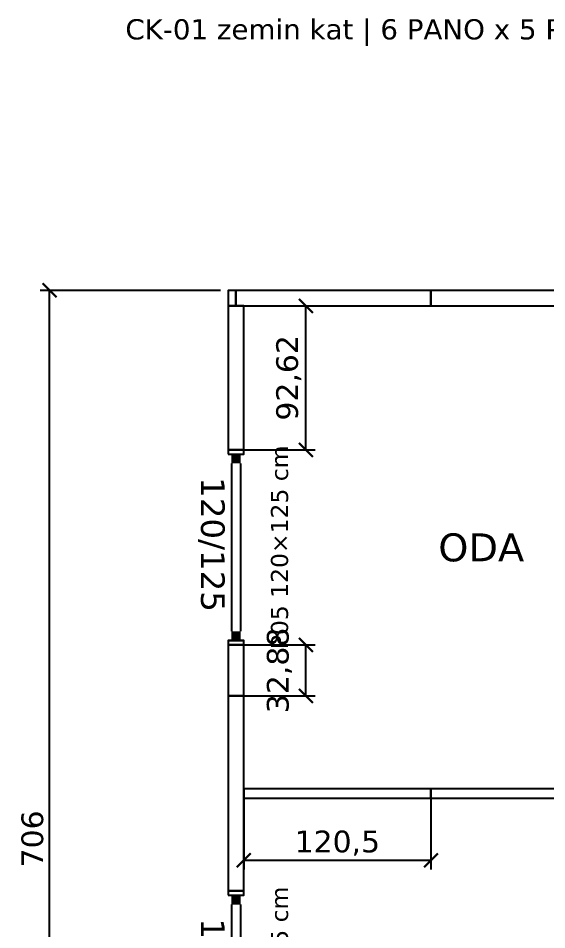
# Model space of a CAD drawing. Header units: centimetres. Extents: x -135 to 4129, y -1176 to 1044.
# Drawn here: x 1991 to 2331, y 295 to 881 of the extents above; entities that cross this region are included whole.
import ezdxf
from ezdxf.enums import TextEntityAlignment as Align

# ---------------------------------------------------------------- set-up
doc = ezdxf.new("R2010")
doc.units = ezdxf.units.CM
for name, color, linetype in [('MONTAJ_OZEL_OLCU', 6, 'Continuous'), ('MONTAJ_OZEL_PANO', 6, 'Continuous'), ('MONTAJ_STANDART', 7, 'Continuous'), ('MONTAJ_YAZI', 4, 'Continuous'), ('ODA_ADLARI', 7, 'Continuous'), ('OLCULER', 7, 'Continuous'), ('PENCERE', 10, 'Continuous')]:
    doc.layers.add(name, color=color, linetype=linetype)
doc.styles.add('PORTMAN', font='DejaVuSans.ttf')
doc.styles.get("Standard").update_dxf_attribs({"font": 'DejaVuSans.ttf'})
doc.dimstyles.new('PORTMAN', dxfattribs={"dimtxt": 14, "dimasz": 9, "dimexe": 6, "dimexo": 5, "dimgap": 4, "dimtad": 1, "dimtxsty": 'PORTMAN', "dimblk": 'ARCHTICK', "dimcen": 2.5, "dimazin": 3, "dimtfac": 0.5, "dimtmove": 2, "dimatfit": 3})

# ---------------------------------------------------------------- blocks, each defined once
blk = doc.blocks.new('BOM_D01_1255p0_DIS_DOLU')
blk.add_lwpolyline([(0, 0), (10, 0), (10, 125.5), (0, 125.5)], close=True)
blk = doc.blocks.new('MNT_BOM_D01_1255p0_DIS_DOLU')
blk.add_blockref('BOM_D01_1255p0_DIS_DOLU', (0, 0))
blk = doc.blocks.new('BOM_I02_1205p0_IC_DOLU')
blk.add_lwpolyline([(0, 0), (6, 0), (6, 120.5), (0, 120.5)], close=True)
blk = doc.blocks.new('MNT_BOM_I02_1205p0_IC_DOLU')
blk.add_blockref('BOM_I02_1205p0_IC_DOLU', (0, 0))
blk = doc.blocks.new('_ARCHTICK')
at = {"color": 0, "linetype": 'BYBLOCK', "const_width": 0.15}
blk.add_lwpolyline([(-0.5, -0.5), (0.5, 0.5)], dxfattribs=at)
blk = doc.blocks.new('BOM_I01_1255p0_IC_DOLU')
blk.add_lwpolyline([(0, 0), (6, 0), (6, 125.5), (0, 125.5)], close=True)
blk = doc.blocks.new('MNT_BOM_I01_1255p0_IC_DOLU')
blk.add_blockref('BOM_I01_1255p0_IC_DOLU', (0, 0))
blk = doc.blocks.new('kaynak-pencere-120x125')
at = {"layer": 'PENCERE', "color": 1}
for p, q in [((53387.01, 8192.86), (53397.01, 8192.86)), ((53389.01, 8186.86), (53389.01, 8078.86)), ((53395.01, 8186.86), (53395.01, 8078.86)), ((53387.01, 8072.86), (53397.01, 8072.86))]:
    blk.add_line(p, q, dxfattribs=at)
for points in [[(53389.01, 8192.86), (53389.01, 8186.86), (53395.01, 8192.86), (53395.01, 8186.86)], [(53389.01, 8072.86), (53389.01, 8078.86), (53395.01, 8072.86), (53395.01, 8078.86)]]:
    blk.add_solid(points, dxfattribs=at)
at = {"layer": 'PENCERE', "color": 0, "lineweight": 25}
blk.add_text('120/125', height=15.217, rotation=270, dxfattribs=at).set_placement((53369.52, 8178.03))
blk = doc.blocks.new('BOM_P05_PENCERE_1200x1250')
at = {"layer": 'PENCERE'}
blk.add_blockref('kaynak-pencere-120x125', (0, 0), dxfattribs=at)
blk = doc.blocks.new('BOM_D13_1255p0_DIS_P120x125')
for points in [[(0, 122.75), (10, 122.75), (10, 125.5), (0, 125.5)], [(0, 0), (10, 0), (10, 2.75), (0, 2.75)]]:
    blk.add_lwpolyline(points, close=True)
at = {"layer": 'PENCERE'}
blk.add_blockref('BOM_P05_PENCERE_1200x1250', (-53387.006, -8070.111), dxfattribs=at)
blk = doc.blocks.new('MNT_BOM_D13_1255p0_DIS_P120x125')
blk.add_blockref('BOM_D13_1255p0_DIS_P120x125', (0, 0))
blk = doc.blocks.new('BOM_D14_328p8_DIS_DOLU')
blk.add_lwpolyline([(0, 0), (10, 0), (10, 32.875), (0, 32.875)], close=True)
blk = doc.blocks.new('MNT_BOM_D14_328p8_DIS_DOLU')
blk.add_blockref('BOM_D14_328p8_DIS_DOLU', (0, 0))
blk = doc.blocks.new('BOM_D15_926p2_DIS_DOLU')
blk.add_lwpolyline([(0, 0), (10, 0), (10, 92.625), (0, 92.625)], close=True)
blk = doc.blocks.new('MNT_BOM_D15_926p2_DIS_DOLU')
blk.add_blockref('BOM_D15_926p2_DIS_DOLU', (0, 0))
blk = doc.blocks.new('BOM_B02_DIS_KOSE_50x100')
blk.add_lwpolyline([(0, 0), (5, 0), (5, 10), (0, 10)], close=True)
blk = doc.blocks.new('MNT_BOM_B02_DIS_KOSE_50x100')
blk.add_blockref('BOM_B02_DIS_KOSE_50x100', (0, 0))

msp = doc.modelspace()

# ---------------------------------------------------------------- block references
at = {"layer": 'MONTAJ_OZEL_PANO'}
for name, p in [('MNT_BOM_D15_926p2_DIS_DOLU', (2126, 603.375)), ('MNT_BOM_D14_328p8_DIS_DOLU', (2126, 445))]:
    msp.add_blockref(name, p, dxfattribs=at)
at = {"layer": 'MONTAJ_OZEL_PANO', "rotation": 270}
msp.add_blockref('MNT_BOM_I02_1205p0_IC_DOLU', (2136, 385.25), dxfattribs=at)
at = {"layer": 'MONTAJ_STANDART'}
for name, p in [('MNT_BOM_B02_DIS_KOSE_50x100', (2126, 696)), ('MNT_BOM_D13_1255p0_DIS_P120x125', (2126, 477.875)), ('MNT_BOM_D01_1255p0_DIS_DOLU', (2126, 319.5)), ('MNT_BOM_D13_1255p0_DIS_P120x125', (2126, 194))]:
    msp.add_blockref(name, p, dxfattribs=at)
at = {"layer": 'MONTAJ_STANDART', "rotation": 270}
for name, p in [('MNT_BOM_D01_1255p0_DIS_DOLU', (2131, 706)), ('MNT_BOM_D01_1255p0_DIS_DOLU', (2256.5, 706)), ('MNT_BOM_I01_1255p0_IC_DOLU', (2256.5, 385.25))]:
    msp.add_blockref(name, p, dxfattribs=at)

# ---------------------------------------------------------------- texts
at = {"layer": 'MONTAJ_YAZI', "style": 'PORTMAN'}
for p in [(2159, 540.625), (2159, 256.75)]:
    msp.add_text('P05 120×125 cm', height=11, rotation=90, dxfattribs=at).set_placement(p, align=Align.MIDDLE_CENTER)
msp.add_text('ODA', height=18, dxfattribs=at).set_placement((2288.875, 540.625), align=Align.MIDDLE_CENTER)
at = {"layer": 'ODA_ADLARI', "style": 'PORTMAN'}
msp.add_text('CK-01 zemin kat | 6 PANO x 5 PANO + 58,5 cm | 763 × 706 cm | Standart dışı panolar mor ve ölçülü', height=13, dxfattribs=at).set_placement((2507.5, 874), align=Align.MIDDLE_CENTER)

# ---------------------------------------------------------------- dimensions: what is measured, and where the dimension line sits
at = {"layer": 'MONTAJ_OZEL_OLCU'}
for base, p1, p2 in [((2176, 603.375), (2126, 603.375), (2126, 696)), ((2176, 445), (2126, 445), (2126, 477.875))]:
    msp.add_linear_dim(base=base, p1=p1, p2=p2, angle=90, dimstyle='PORTMAN', override={"dimtxt": 14, "dimasz": 9, "dimexe": 6, "dimexo": 5, "dimdec": 2, "dimzin": 8, "dimdsep": 44}, dxfattribs=at).render()
msp.add_linear_dim(base=(2136, 339.25), p1=(2136, 385.25), p2=(2256.5, 385.25), dimstyle='PORTMAN', override={"dimtxt": 14, "dimasz": 9, "dimexe": 6, "dimexo": 5, "dimdec": 2, "dimzin": 8, "dimdsep": 44}, dxfattribs=at).render()
at = {"layer": 'OLCULER'}
msp.add_linear_dim(base=(2011, 0), p1=(2126, 0), p2=(2126, 706), angle=90, dimstyle='PORTMAN', override={"dimtxt": 14, "dimasz": 9, "dimexe": 6, "dimexo": 5, "dimdec": 2, "dimzin": 8, "dimdsep": 44}, dxfattribs=at).render()

doc.saveas('drawing.dxf')
